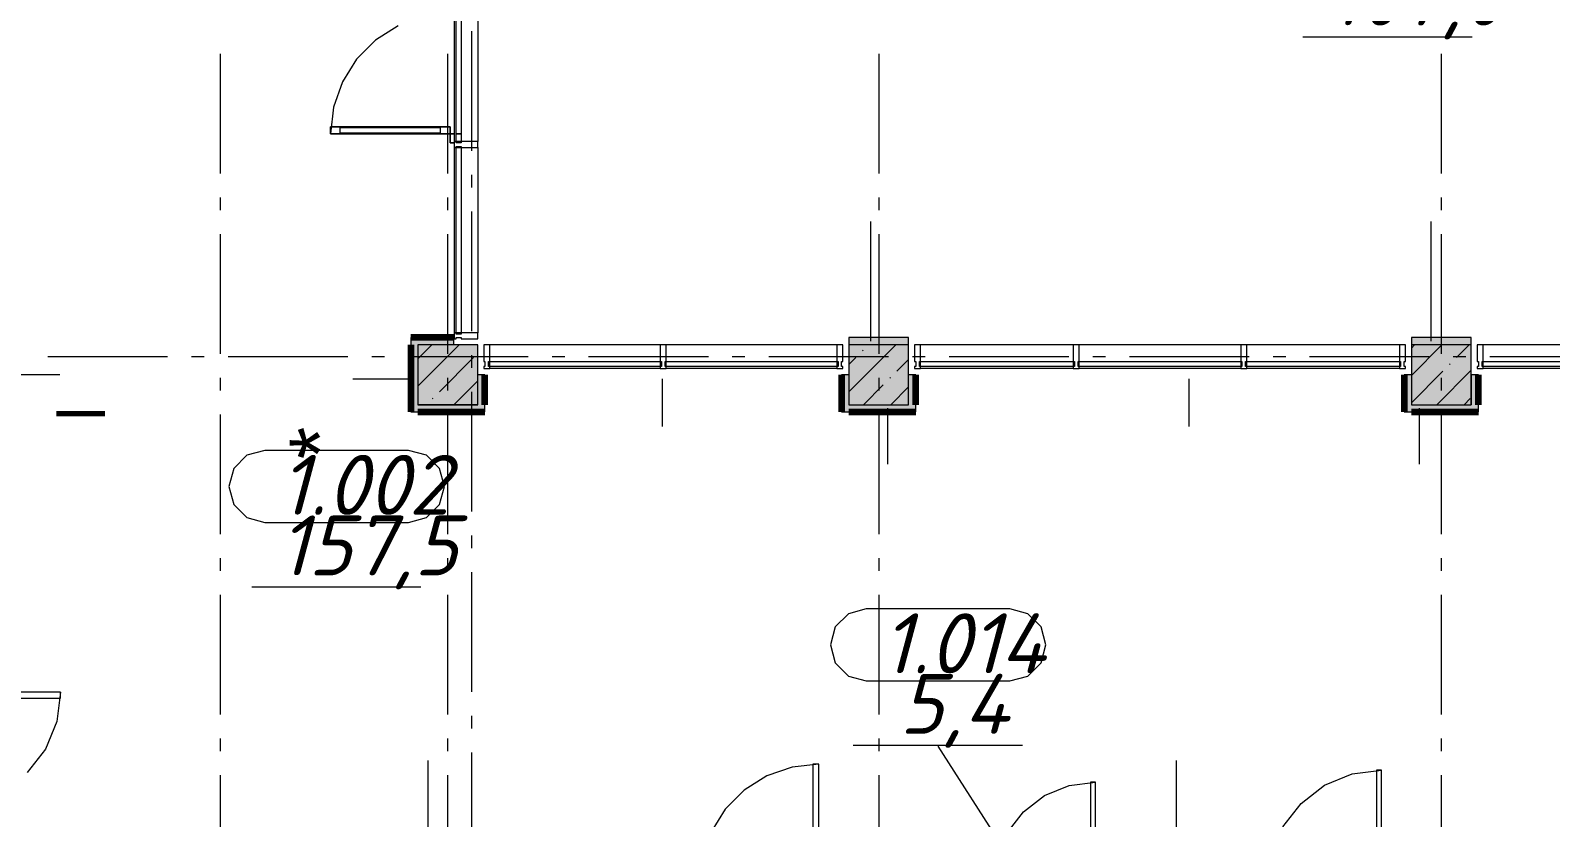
# Model space of a CAD drawing. Header units: millimetres. Extents: x -537608 to 253996, y -217170 to 186033.
# Drawn here: x -359614 to -346913, y -146347 to -139775 of the extents above; entities that cross this region are included whole.
import ezdxf

# ---------------------------------------------------------------- set-up
doc = ezdxf.new("R2010")
doc.units = ezdxf.units.MM
doc.layers.add('16) Лак 1.6м', color=160, linetype='Continuous', lineweight=90)
doc.layers.add('PDF _Геометрия', color=7, linetype='Continuous')
doc.layers.add('PDF _Текст', color=7, linetype='Continuous')
doc.layers.add('PDF _Сплошная заливка', color=7, linetype='Continuous', true_color=0xffffff)
doc.styles.add('PDF GOST-Common', font='arial.ttf')
doc.styles.add('PDF ISOCPEUR Italic', font='isocpeui.ttf')

msp = doc.modelspace()

# ---------------------------------------------------------------- hatches: boundary and pattern name
at = {"layer": 'PDF _Сплошная заливка', "true_color": 0x56bc34, "transparency": 33554559}
for points in [[(-356376.2016, -142399.8043), (-356375.3319, -142399.6299), (-356076.2003, -142399.6299), (-356076.2003, -142339.8036), (-356436.2002, -142339.8036), (-356436.2002, -142399.8043)], [(-355876.1995, -142899.8044), (-355816.2009, -142899.63), (-355816.2009, -142649.8032), (-355876.1995, -142649.8032), (-355876.1995, -142899.63)], [(-352276.2007, -142959.6307), (-352216.2022, -142959.6307), (-352216.2022, -142899.63), (-352776.1943, -142899.63), (-352776.1943, -142959.6307)], [(-347576.1972, -142959.6307), (-347515.7681, -142959.6307), (-347515.7681, -142899.63), (-348076.1994, -142899.63), (-348076.1994, -142959.6307)]]:
    msp.add_hatch(color=85, dxfattribs=at).paths.add_polyline_path(points)
at = {"layer": 'PDF _Сплошная заливка', "transparency": 33554559}
for points in [[(-356376.2016, -142899.63), (-355876.1995, -142899.63), (-355876.1995, -142399.6299), (-356376.2016, -142399.6299), (-356376.2016, -142569.2354)], [(-352776.1943, -142899.63), (-352276.2007, -142899.63), (-352276.2007, -142399.6299), (-352776.1943, -142399.6299), (-352776.1943, -142569.2354)], [(-348076.1994, -142899.63), (-347576.1972, -142899.63), (-347576.1972, -142399.6299), (-348076.1994, -142399.6299), (-348076.1994, -142569.2354)]]:
    msp.add_hatch(color=256, dxfattribs=at).paths.add_polyline_path(points)

# ---------------------------------------------------------------- linework, layer by layer
at = {"layer": '16) Лак 1.6м'}
for p, q in [((-356076.2003, -142339.8036), (-356436.2002, -142339.8036)), ((-356436.2002, -142399.8043), (-356436.2002, -142959.8051)), ((-355816.2009, -142899.8044), (-355816.2009, -142649.8032)), ((-352836.2015, -142649.8032), (-352836.2015, -142959.6307)), ((-352216.2022, -142899.63), (-352216.2022, -142649.8032)), ((-348136.1979, -142649.8032), (-348136.1979, -142959.6307)), ((-347515.7681, -142899.63), (-347515.7681, -142649.631)), ((-356376.2016, -142959.8051), (-355816.2009, -142959.8051)), ((-352776.1943, -142959.6307), (-352216.2022, -142959.6307)), ((-348076.1994, -142959.6307), (-347515.7681, -142959.6307))]:
    msp.add_line(p, q, dxfattribs=at)
at = {"layer": 'PDF _Геометрия', "lineweight": 9}
for p, q in [((-356073.2034, -138953.6299), (-356073.2034, -140703.629)), ((-356056.2037, -140703.629), (-356056.2037, -138953.6299)), ((-356016.2018, -138953.6299), (-356016.2018, -140703.629)), ((-355876.1995, -138953.6299), (-355876.1995, -140703.629)), ((-356540.0846, -139737.6607), (-356729.691, -139856.7987)), ((-356729.691, -139856.7987), (-356888.0279, -140015.14)), ((-356888.0279, -140015.14), (-357007.1724, -140204.7464)), ((-357007.1724, -140204.7464), (-357081.1307, -140416.1084)), ((-357081.1307, -140416.1084), (-357106.1997, -140638.6292)), ((-357106.1997, -140638.6292), (-357106.1997, -140578.6285)), ((-357106.1997, -140578.6285), (-356106.2039, -140578.6285)), ((-356106.2039, -140578.6285), (-357106.1997, -140578.6285)), ((-357106.1997, -140578.6285), (-357106.1997, -140638.6292)), ((-357026.1959, -140638.6292), (-357026.1959, -140578.6285)), ((-357026.1959, -140584.6288), (-356186.1991, -140584.6288)), ((-356186.1991, -140638.6292), (-356186.1991, -140578.6285)), ((-356106.2039, -140578.6285), (-356106.2039, -140638.6292)), ((-356106.2039, -140638.6292), (-356106.2039, -140578.6285)), ((-357106.1997, -140638.6292), (-356106.2039, -140638.6292)), ((-356106.2039, -140638.6292), (-357106.1997, -140638.6292)), ((-357106.1997, -140638.6292), (-356106.2039, -140638.6292)), ((-357026.1959, -140628.6287), (-356186.1991, -140628.6287)), ((-356106.2039, -140638.6292), (-356106.2039, -140713.6295)), ((-356106.2039, -140713.6295), (-356106.2039, -140638.6292)), ((-356106.2039, -140638.6292), (-356073.2034, -140638.6292)), ((-356073.2034, -140638.6292), (-356106.2039, -140638.6292)), ((-356106.2039, -140713.6295), (-356073.2034, -140713.6295)), ((-356073.2034, -140713.6295), (-356106.2039, -140713.6295)), ((-356056.2037, -140703.629), (-356073.2034, -140703.629)), ((-356073.2034, -140703.629), (-356073.2034, -140753.6292)), ((-356056.2037, -140638.6292), (-356016.2018, -140638.6292)), ((-356016.2018, -140638.6292), (-356056.2037, -140638.6292)), ((-356016.2018, -140703.629), (-356056.2037, -140703.629)), ((-356056.2037, -140713.6295), (-356056.2037, -140703.629)), ((-356016.2018, -140713.6295), (-356056.2037, -140713.6295)), ((-355876.1995, -140703.629), (-356016.2018, -140703.629)), ((-356016.2018, -140703.629), (-356016.2018, -140713.6295)), ((-355876.1995, -140753.6292), (-355876.1995, -140703.629)), ((-356073.2034, -140753.6292), (-356056.2037, -140753.6292)), ((-356073.2034, -140753.6292), (-356073.2034, -142299.8038)), ((-356056.2037, -140753.6292), (-356056.2037, -140743.6288)), ((-356056.2037, -140743.6288), (-356016.2018, -140743.6288)), ((-356056.2037, -142299.8038), (-356056.2037, -140753.6292)), ((-356056.2037, -140753.6292), (-356016.2018, -140753.6292)), ((-356016.2018, -140743.6288), (-356016.2018, -140753.6292)), ((-356016.2018, -140753.6292), (-355876.1995, -140753.6292)), ((-356016.2018, -140753.6292), (-356016.2018, -142299.8038)), ((-355876.1995, -140753.6292), (-355876.1995, -142299.8038)), ((-352591.9531, -142369.6306), (-352591.9531, -141369.6305)), ((-347909.9654, -142369.6306), (-347909.9654, -141369.6305)), ((-356436.2002, -142339.8036), (-356436.2002, -142399.8043)), ((-356076.2003, -142399.6299), (-356076.2003, -142339.8036)), ((-356056.2037, -142299.8038), (-356073.2034, -142299.8038)), ((-356073.2034, -142299.8038), (-356073.2034, -142349.8041)), ((-356073.2034, -142349.8041), (-356056.2037, -142349.8041)), ((-356016.2018, -142299.8038), (-356056.2037, -142299.8038)), ((-356056.2037, -142309.8044), (-356056.2037, -142299.8038)), ((-356016.2018, -142309.8044), (-356056.2037, -142309.8044)), ((-356056.2037, -142349.8041), (-356056.2037, -142339.8036)), ((-356056.2037, -142339.8036), (-356016.2018, -142339.8036)), ((-355876.1995, -142299.8038), (-356016.2018, -142299.8038)), ((-356016.2018, -142299.8038), (-356016.2018, -142309.8044)), ((-356016.2018, -142339.8036), (-356016.2018, -142349.8041)), ((-356016.2018, -142349.8041), (-355876.1995, -142349.8041)), ((-355876.1995, -142349.8041), (-355876.1995, -142299.8038)), ((-352276.2007, -142339.6293), (-352776.1943, -142339.6293)), ((-352776.1943, -142339.6293), (-352776.1943, -142399.6299)), ((-352276.2007, -142399.6299), (-352276.2007, -142339.6293)), ((-347576.1972, -142339.6293), (-348076.1994, -142339.6293)), ((-348076.1994, -142339.6293), (-348076.1994, -142399.6299)), ((-347576.1972, -142399.6299), (-347576.1972, -142339.6293)), ((-356376.2016, -142743.6527), (-356032.1767, -142399.6299)), ((-356376.2016, -142515.5536), (-356260.278, -142399.6299)), ((-355876.1995, -142399.6299), (-356376.2016, -142399.6299)), ((-356376.2016, -142399.6299), (-356376.2016, -142899.63)), ((-355876.1995, -142899.63), (-355876.1995, -142399.6299)), ((-355776.199, -142399.6299), (-355826.1993, -142399.6299)), ((-355826.1993, -142399.6299), (-355826.1993, -142539.6301)), ((-354351.2013, -142399.6299), (-355776.199, -142399.6299)), ((-355776.199, -142539.6301), (-355776.199, -142399.6299)), ((-354301.2011, -142399.6299), (-354351.2013, -142399.6299)), ((-354351.2013, -142399.6299), (-354351.2013, -142539.6301)), ((-352876.1948, -142399.6299), (-354301.2011, -142399.6299)), ((-354301.2011, -142539.6301), (-354301.2011, -142399.6299)), ((-352826.1946, -142399.6299), (-352876.1948, -142399.6299)), ((-352876.1948, -142399.6299), (-352876.1948, -142539.6301)), ((-352826.1946, -142539.6301), (-352826.1946, -142399.6299)), ((-352776.1943, -142793.2288), (-352382.5998, -142399.6299)), ((-352276.2007, -142399.6299), (-352776.1943, -142399.6299)), ((-352776.1943, -142399.6299), (-352776.1943, -142899.63)), ((-352660.5376, -142449.4643), (-352655.7925, -142444.7236)), ((-352276.2007, -142899.63), (-352276.2007, -142399.6299)), ((-352176.2003, -142399.6299), (-352226.2005, -142399.6299)), ((-352226.2005, -142399.6299), (-352226.2005, -142539.6301)), ((-350901.1947, -142399.6299), (-352176.2003, -142399.6299)), ((-352176.2003, -142539.6301), (-352176.2003, -142399.6299)), ((-350851.1944, -142399.6299), (-350901.1947, -142399.6299)), ((-350901.1947, -142399.6299), (-350901.1947, -142539.6301)), ((-349501.1971, -142399.6299), (-350851.1944, -142399.6299)), ((-350851.1944, -142539.6301), (-350851.1944, -142399.6299)), ((-349451.1969, -142399.6299), (-349501.1971, -142399.6299)), ((-349501.1971, -142399.6299), (-349501.1971, -142539.6301)), ((-348176.1998, -142399.6299), (-349451.1969, -142399.6299)), ((-349451.1969, -142539.6301), (-349451.1969, -142399.6299)), ((-348126.1996, -142399.6299), (-348176.1998, -142399.6299)), ((-348176.1998, -142399.6299), (-348176.1998, -142539.6301)), ((-348126.1996, -142539.6301), (-348126.1996, -142399.6299)), ((-348076.1994, -142655.1986), (-347820.6264, -142399.6299)), ((-348076.1994, -142427.0995), (-348048.7277, -142399.6299)), ((-347576.1972, -142399.6299), (-348076.1994, -142399.6299)), ((-348076.1994, -142399.6299), (-348076.1994, -142899.63)), ((-347699.3892, -142506.4896), (-347592.5338, -142399.6299)), ((-347576.1972, -142899.63), (-347576.1972, -142399.6299)), ((-347475.7661, -142399.6299), (-347525.7664, -142399.6299)), ((-347525.7664, -142399.6299), (-347525.7664, -142539.6301)), ((-346670.3371, -142399.6299), (-347475.7661, -142399.6299)), ((-347475.7661, -142539.6301), (-347475.7661, -142399.6299)), ((-356196.0596, -142791.6141), (-355910.9396, -142506.4896)), ((-355826.1993, -142539.6301), (-355816.2009, -142539.6301)), ((-355816.2009, -142579.6299), (-355826.1993, -142579.6299)), ((-355826.1993, -142579.6299), (-355826.1993, -142596.6296)), ((-355826.1993, -142596.6296), (-355776.199, -142596.6296)), ((-355816.2009, -142539.6301), (-355816.2009, -142579.6299)), ((-355786.1973, -142579.6299), (-355786.1973, -142539.6301)), ((-355786.1973, -142539.6301), (-355776.199, -142539.6301)), ((-355776.199, -142579.6299), (-355786.1973, -142579.6299)), ((-355776.199, -142579.6299), (-355776.199, -142539.6301)), ((-355776.199, -142539.6301), (-354351.2013, -142539.6301)), ((-354351.2013, -142579.6299), (-355776.199, -142579.6299)), ((-355776.199, -142596.6296), (-355776.199, -142579.6299)), ((-354351.2013, -142596.6296), (-355776.199, -142596.6296)), ((-354351.2013, -142539.6301), (-354341.203, -142539.6301)), ((-354351.2013, -142539.6301), (-354351.2013, -142579.6299)), ((-354341.203, -142579.6299), (-354351.2013, -142579.6299)), ((-354351.2013, -142579.6299), (-354351.2013, -142596.6296)), ((-354351.2013, -142596.6296), (-354301.2011, -142596.6296)), ((-354341.203, -142539.6301), (-354341.203, -142579.6299)), ((-354311.1994, -142579.6299), (-354311.1994, -142539.6301)), ((-354311.1994, -142539.6301), (-354301.2011, -142539.6301)), ((-354301.2011, -142579.6299), (-354311.1994, -142579.6299)), ((-354301.2011, -142579.6299), (-354301.2011, -142539.6301)), ((-354301.2011, -142539.6301), (-352876.1948, -142539.6301)), ((-352876.1948, -142579.6299), (-354301.2011, -142579.6299)), ((-354301.2011, -142596.6296), (-354301.2011, -142579.6299)), ((-352876.1948, -142596.6296), (-354301.2011, -142596.6296)), ((-352876.1948, -142539.6301), (-352876.1948, -142579.6299)), ((-352876.1948, -142539.6301), (-352866.1964, -142539.6301)), ((-352866.1964, -142579.6299), (-352876.1948, -142579.6299)), ((-352876.1948, -142579.6299), (-352876.1948, -142596.6296)), ((-352876.1948, -142596.6296), (-352826.1946, -142596.6296)), ((-352866.1964, -142539.6301), (-352866.1964, -142579.6299)), ((-352836.2015, -142579.6299), (-352836.2015, -142539.6301)), ((-352836.2015, -142539.6301), (-352826.1946, -142539.6301)), ((-352826.1946, -142579.6299), (-352836.2015, -142579.6299)), ((-352826.1946, -142596.6296), (-352826.1946, -142579.6299)), ((-352776.1943, -142565.1297), (-352717.5565, -142506.4896)), ((-352375.4089, -142620.5403), (-352276.2007, -142521.3257)), ((-352226.2005, -142539.6301), (-352216.2022, -142539.6301)), ((-352216.2022, -142579.6299), (-352226.2005, -142579.6299)), ((-352226.2005, -142579.6299), (-352226.2005, -142596.6296)), ((-352226.2005, -142596.6296), (-352176.2003, -142596.6296)), ((-352216.2022, -142539.6301), (-352216.2022, -142579.6299)), ((-352186.1986, -142579.6299), (-352186.1986, -142539.6301)), ((-352186.1986, -142539.6301), (-352176.2003, -142539.6301)), ((-352176.2003, -142579.6299), (-352186.1986, -142579.6299)), ((-352176.2003, -142579.6299), (-352176.2003, -142539.6301)), ((-352176.2003, -142539.6301), (-350901.1947, -142539.6301)), ((-350901.1947, -142579.6299), (-352176.2003, -142579.6299)), ((-352176.2003, -142596.6296), (-352176.2003, -142579.6299)), ((-350901.1947, -142596.6296), (-352176.2003, -142596.6296)), ((-350901.1947, -142539.6301), (-350891.1963, -142539.6301)), ((-350901.1947, -142539.6301), (-350901.1947, -142579.6299)), ((-350891.1963, -142579.6299), (-350901.1947, -142579.6299)), ((-350901.1947, -142579.6299), (-350901.1947, -142596.6296)), ((-350901.1947, -142596.6296), (-350851.1944, -142596.6296)), ((-350891.1963, -142539.6301), (-350891.1963, -142579.6299)), ((-350861.2014, -142579.6299), (-350861.2014, -142539.6301)), ((-350861.2014, -142539.6301), (-350851.1944, -142539.6301)), ((-350851.1944, -142579.6299), (-350861.2014, -142579.6299)), ((-350851.1944, -142579.6299), (-350851.1944, -142539.6301)), ((-350851.1944, -142539.6301), (-349501.1971, -142539.6301)), ((-349501.1971, -142579.6299), (-350851.1944, -142579.6299)), ((-350851.1944, -142596.6296), (-350851.1944, -142579.6299)), ((-349501.1971, -142596.6296), (-350851.1944, -142596.6296)), ((-349501.1971, -142539.6301), (-349501.1971, -142579.6299)), ((-349501.1971, -142539.6301), (-349491.1988, -142539.6301)), ((-349491.1988, -142579.6299), (-349501.1971, -142579.6299)), ((-349501.1971, -142579.6299), (-349501.1971, -142596.6296)), ((-349501.1971, -142596.6296), (-349451.1969, -142596.6296)), ((-349491.1988, -142539.6301), (-349491.1988, -142579.6299)), ((-349461.1952, -142579.6299), (-349461.1952, -142539.6301)), ((-349461.1952, -142539.6301), (-349451.1969, -142539.6301)), ((-349451.1969, -142579.6299), (-349461.1952, -142579.6299)), ((-349451.1969, -142579.6299), (-349451.1969, -142539.6301)), ((-349451.1969, -142539.6301), (-348176.1998, -142539.6301)), ((-348176.1998, -142579.6299), (-349451.1969, -142579.6299)), ((-349451.1969, -142596.6296), (-349451.1969, -142579.6299)), ((-348176.1998, -142596.6296), (-349451.1969, -142596.6296)), ((-348176.1998, -142539.6301), (-348176.1998, -142579.6299)), ((-348176.1998, -142539.6301), (-348166.1929, -142539.6301)), ((-348166.1929, -142579.6299), (-348176.1998, -142579.6299)), ((-348176.1998, -142579.6299), (-348176.1998, -142596.6296)), ((-348176.1998, -142596.6296), (-348126.1996, -142596.6296)), ((-348166.1929, -142539.6301), (-348166.1929, -142579.6299)), ((-348136.1979, -142579.6299), (-348136.1979, -142539.6301)), ((-348136.1979, -142539.6301), (-348126.1996, -142539.6301)), ((-348126.1996, -142579.6299), (-348136.1979, -142579.6299)), ((-348126.1996, -142596.6296), (-348126.1996, -142579.6299)), ((-348076.1994, -142883.2976), (-347813.4356, -142620.5403)), ((-347864.4348, -142899.63), (-347576.1972, -142611.3946)), ((-347756.4167, -142563.5149), (-347751.6716, -142558.772)), ((-347525.7664, -142539.6301), (-347515.7681, -142539.6301)), ((-347515.7681, -142579.6299), (-347525.7664, -142579.6299)), ((-347525.7664, -142579.6299), (-347525.7664, -142596.6296)), ((-347525.7664, -142596.6296), (-347475.7661, -142596.6296)), ((-347515.7681, -142539.6301), (-347515.7681, -142579.6299)), ((-347485.7645, -142579.6299), (-347485.7645, -142539.6301)), ((-347485.7645, -142539.6301), (-347475.7661, -142539.6301)), ((-347475.7661, -142579.6299), (-347485.7645, -142579.6299)), ((-347475.7661, -142579.6299), (-347475.7661, -142539.6301)), ((-347475.7661, -142539.6301), (-346670.3371, -142539.6301)), ((-346670.3371, -142579.6299), (-347475.7661, -142579.6299)), ((-347475.7661, -142596.6296), (-347475.7661, -142579.6299)), ((-346670.3371, -142596.6296), (-347475.7661, -142596.6296)), ((-359368.4729, -142649.9776), (-360088.4727, -142649.9776)), ((-356406.1966, -142687.1118), (-356920.7787, -142687.1118)), ((-356075.985, -142899.63), (-355876.1995, -142699.8487)), ((-355816.2009, -142649.8032), (-355876.1995, -142649.8032)), ((-354334.5461, -142682.9695), (-354334.5461, -143082.9691)), ((-352776.1943, -142649.8032), (-352836.2015, -142649.8032)), ((-352654.5007, -142899.63), (-352489.4638, -142734.5888)), ((-352432.4364, -142677.5634), (-352427.6913, -142672.8226)), ((-352426.3994, -142899.63), (-352276.2007, -142749.4248)), ((-352216.2022, -142649.8032), (-352276.2007, -142649.8032)), ((-349934.5438, -142682.9695), (-349934.5438, -143082.9691)), ((-348076.1994, -142649.8032), (-348136.1979, -142649.8032)), ((-347515.7681, -142649.631), (-347575.7666, -142649.631)), ((-347575.7666, -142649.631), (-347575.7666, -142899.63)), ((-356253.0871, -142848.6372), (-356248.342, -142843.8964)), ((-347636.3335, -142899.63), (-347585.3429, -142848.6372)), ((-356436.2002, -142959.8051), (-356376.2016, -142959.8051)), ((-356376.2016, -142899.63), (-355876.1995, -142899.63)), ((-355876.1995, -142899.8044), (-356376.2016, -142899.8044)), ((-355816.2009, -142959.8051), (-355816.2009, -142899.8044)), ((-352836.2015, -142959.6307), (-352776.1943, -142959.6307)), ((-352776.1943, -142899.63), (-352276.2007, -142899.63)), ((-352453.0531, -142929.6314), (-352453.0531, -143395.7805)), ((-352216.2022, -142959.6307), (-352216.2022, -142899.63)), ((-348136.1979, -142959.6307), (-348076.1994, -142959.6307)), ((-348076.1994, -142899.63), (-347576.1972, -142899.63)), ((-348010.2501, -142929.6314), (-348010.2501, -143395.7805)), ((-347515.7681, -142959.6307), (-347515.7681, -142899.63)), ((-359361.2046, -145299.632), (-360311.2001, -145299.632)), ((-360311.2001, -145349.6322), (-359361.2046, -145349.6322)), ((-359361.2046, -145299.632), (-359393.5678, -145545.5102)), ((-359361.2046, -145349.6322), (-359361.2046, -145299.632)), ((-359393.5678, -145545.5102), (-359488.4786, -145774.632)), ((-359488.4786, -145774.632), (-359639.4524, -145971.384)), ((-356289.7046, -146869.6311), (-356289.7046, -145869.6311)), ((-353248.7162, -145924.7036), (-353460.0847, -145998.6619)), ((-353026.1955, -145899.6325), (-353248.7162, -145924.7036)), ((-353026.1955, -145899.6325), (-353076.1957, -145899.6325)), ((-353076.1957, -145899.6325), (-353076.1957, -146899.6326)), ((-353026.1955, -146899.6326), (-353026.1955, -145899.6325)), ((-350037.1364, -146869.6311), (-350037.1364, -145869.6311)), ((-353460.0847, -145998.6619), (-353649.6911, -146117.8)), ((-350936.1931, -146078.5947), (-350716.1956, -146049.631)), ((-350716.1956, -146049.631), (-350756.1975, -146049.631)), ((-350756.1975, -146049.631), (-350756.1975, -146899.6326)), ((-350716.1956, -146899.6326), (-350716.1956, -146049.631)), ((-348801.194, -146076.9068), (-348572.0765, -145982.0024)), ((-348572.0765, -145982.0024), (-348326.2005, -145949.6306)), ((-348326.2005, -145949.6306), (-348366.1938, -145949.6306)), ((-348366.1938, -145949.6306), (-348366.1938, -146899.6326)), ((-348326.2005, -146899.6326), (-348326.2005, -145949.6306)), ((-353649.6911, -146117.8), (-353808.0281, -146276.1412)), ((-351317.2403, -146298.5901), (-351141.1974, -146163.5094)), ((-351141.1974, -146163.5094), (-350936.1931, -146078.5947)), ((-348997.9482, -146227.8806), (-348801.194, -146076.9068)), ((-353808.0281, -146276.1412), (-353927.164, -146465.7476)), ((-351452.3166, -146474.6307), (-351317.2403, -146298.5901)), ((-349148.922, -146424.6326), (-348997.9482, -146227.8806))]:
    msp.add_line(p, q, dxfattribs=at)
at = {"layer": 'PDF _Геометрия', "color": 253, "lineweight": 9, "true_color": 0xaaaaaa}
for p, q in [((-355926.1997, -140780.0525), (-355926.1997, -139780.0524)), ((-348981.8097, -139828.8706), (-347568.903, -139828.8706)), ((-358026.2004, -140969.9625), (-358026.2004, -139969.9623)), ((-356126.2006, -140969.9625), (-356126.2006, -139969.9623)), ((-352526.2018, -139969.9623), (-352526.2018, -140969.9625)), ((-347826.1983, -139969.9623), (-347826.1983, -140969.9625)), ((-355926.1997, -141085.8861), (-355926.1997, -140980.0534)), ((-358026.2004, -141275.7961), (-358026.2004, -141169.9612)), ((-356126.2006, -141275.7961), (-356126.2006, -141169.9612)), ((-352526.2018, -141169.9612), (-352526.2018, -141275.7961)), ((-347826.1983, -141169.9612), (-347826.1983, -141275.7961)), ((-355926.1997, -142285.8872), (-355926.1997, -141285.887)), ((-358026.2004, -142475.795), (-358026.2004, -141475.7949)), ((-356126.2006, -142475.795), (-356126.2006, -141475.7949)), ((-352526.2018, -141475.7949), (-352526.2018, -142475.795)), ((-347826.1983, -141475.7949), (-347826.1983, -142475.795)), ((-358467.1341, -142499.6303), (-359467.1299, -142499.6303)), ((-358161.294, -142499.6303), (-358267.1332, -142499.6303)), ((-356961.2972, -142499.6303), (-357961.2931, -142499.6303)), ((-356655.4657, -142499.6303), (-356761.2963, -142499.6303)), ((-355455.4604, -142499.6303), (-356455.4648, -142499.6303)), ((-355926.1997, -142591.7208), (-355926.1997, -142485.8859)), ((-355149.6289, -142499.6303), (-355255.4596, -142499.6303)), ((-353949.6322, -142499.6303), (-354949.628, -142499.6303)), ((-353643.7921, -142499.6303), (-353749.6313, -142499.6303)), ((-352443.7954, -142499.6303), (-353443.7912, -142499.6303)), ((-352137.9639, -142499.6303), (-352243.7945, -142499.6303)), ((-350937.9585, -142499.6303), (-351937.963, -142499.6303)), ((-350632.127, -142499.6303), (-350737.9576, -142499.6303)), ((-349432.1303, -142499.6303), (-350432.1261, -142499.6303)), ((-349126.2901, -142499.6303), (-349232.1294, -142499.6303)), ((-347926.2935, -142499.6303), (-348926.2979, -142499.6303)), ((-347620.462, -142499.6303), (-347726.2926, -142499.6303)), ((-346420.4566, -142499.6303), (-347420.4611, -142499.6303)), ((-358026.2004, -142781.6287), (-358026.2004, -142675.7959)), ((-356126.2006, -142781.6287), (-356126.2006, -142675.7959)), ((-352526.2018, -142675.7959), (-352526.2018, -142781.6287)), ((-347826.1983, -142675.7959), (-347826.1983, -142781.6287)), ((-355926.1997, -143791.7197), (-355926.1997, -142791.7196)), ((-358026.2004, -143981.6297), (-358026.2004, -142981.6296)), ((-356126.2006, -143981.6297), (-356126.2006, -142981.6296)), ((-352526.2018, -142981.6296), (-352526.2018, -143981.6297)), ((-347826.1983, -142981.6296), (-347826.1983, -143981.6297)), ((-357805.3589, -143322.1538), (-357915.1681, -143431.961)), ((-357655.3582, -143281.9625), (-357805.3589, -143322.1538)), ((-356455.3529, -143281.9625), (-357655.3582, -143281.9625)), ((-356305.3609, -143322.1538), (-356455.3529, -143281.9625)), ((-356195.5515, -143431.961), (-356305.3609, -143322.1538)), ((-357915.1681, -143431.961), (-357955.3596, -143581.9616)), ((-356155.3602, -143581.9616), (-356195.5515, -143431.961)), ((-357955.3596, -143581.9616), (-357915.1681, -143731.9622)), ((-356195.5515, -143731.9622), (-356155.3602, -143581.9616)), ((-357915.1681, -143731.9622), (-357805.3589, -143841.7694)), ((-356305.3609, -143841.7694), (-356195.5515, -143731.9622)), ((-357805.3589, -143841.7694), (-357655.3582, -143881.9608)), ((-357655.3582, -143881.9608), (-356455.3529, -143881.9608)), ((-356455.3529, -143881.9608), (-356305.3609, -143841.7694)), ((-355926.1997, -144097.5534), (-355926.1997, -143991.7206)), ((-358026.2004, -144287.4634), (-358026.2004, -144181.6305)), ((-356126.2006, -144287.4634), (-356126.2006, -144181.6305)), ((-352526.2018, -144181.6305), (-352526.2018, -144287.4634)), ((-347826.1983, -144181.6305), (-347826.1983, -144287.4634)), ((-355926.1997, -145297.5543), (-355926.1997, -144297.5543)), ((-358026.2004, -145487.4643), (-358026.2004, -144487.4643)), ((-357764.3924, -144419.9971), (-356351.4857, -144419.9971)), ((-356126.2006, -145487.4643), (-356126.2006, -144487.4643)), ((-352526.2018, -144487.4643), (-352526.2018, -145487.4643)), ((-347826.1983, -144487.4643), (-347826.1983, -145487.4643)), ((-352779.8888, -144645.0606), (-352889.6895, -144754.8677)), ((-352629.8882, -144604.8691), (-352779.8888, -144645.0606)), ((-351429.8828, -144604.8691), (-352629.8882, -144604.8691)), ((-351279.8822, -144645.0606), (-351429.8828, -144604.8691)), ((-351170.0729, -144754.8677), (-351279.8822, -144645.0606)), ((-352889.6895, -144754.8677), (-352929.8809, -144904.8683)), ((-351129.8815, -144904.8683), (-351170.0729, -144754.8677)), ((-352929.8809, -144904.8683), (-352889.6895, -145054.869)), ((-351170.0729, -145054.869), (-351129.8815, -144904.8683)), ((-352889.6895, -145054.869), (-352779.8888, -145164.6762)), ((-352779.8888, -145164.6762), (-352629.8882, -145204.8697)), ((-351429.8828, -145204.8697), (-351279.8822, -145164.6762)), ((-351279.8822, -145164.6762), (-351170.0729, -145054.869)), ((-352629.8882, -145204.8697), (-351429.8828, -145204.8697)), ((-355926.1997, -145603.3881), (-355926.1997, -145497.5552)), ((-358026.2004, -145793.298), (-358026.2004, -145687.4631)), ((-356126.2006, -145793.298), (-356126.2006, -145687.4631)), ((-355926.1997, -146803.3891), (-355926.1997, -145803.3889)), ((-352738.9224, -145742.9038), (-351326.0071, -145742.9038)), ((-352526.2018, -145687.4631), (-352526.2018, -145793.298)), ((-350813.3541, -147650.2796), (-352029.8855, -145750.3143)), ((-347826.1983, -145687.4631), (-347826.1983, -145793.298)), ((-358026.2004, -146993.2969), (-358026.2004, -145993.2967)), ((-356126.2006, -146993.2969), (-356126.2006, -145993.2967)), ((-352526.2018, -145993.2967), (-352526.2018, -146993.2969)), ((-347826.1983, -145993.2967), (-347826.1983, -146993.2969))]:
    msp.add_line(p, q, dxfattribs=at)
at = {"layer": 'PDF _Сплошная заливка', "color": 85, "lineweight": 35, "true_color": 0x56bc34, "transparency": 33554559}
for points in [[(-352276.2007, -142399.6299), (-352276.2007, -142339.6293), (-352776.1943, -142399.6299), (-352776.1943, -142339.6293)], [(-347576.1972, -142399.6299), (-347576.1972, -142339.6293), (-348076.1994, -142399.6299), (-348076.1994, -142339.6293)], [(-356376.2016, -142959.8051), (-356376.2016, -142399.8043), (-356436.2002, -142959.8051), (-356436.2002, -142399.8043)], [(-352776.1943, -142959.6307), (-352776.1943, -142649.8032), (-352836.2015, -142959.6307), (-352836.2015, -142649.8032)], [(-352216.2022, -142899.63), (-352216.2022, -142649.8032), (-352276.2007, -142899.63), (-352276.2007, -142649.8032)], [(-348076.1994, -142959.6307), (-348076.1994, -142649.8032), (-348136.1979, -142959.6307), (-348136.1979, -142649.8032)], [(-347515.7681, -142899.63), (-347515.7681, -142649.631), (-347575.7666, -142899.63), (-347575.7666, -142649.631)], [(-356376.2016, -142959.8051), (-355816.2009, -142959.8051), (-356376.2016, -142899.8044), (-355816.2009, -142899.8044)]]:
    msp.add_solid(points, dxfattribs=at)

# ---------------------------------------------------------------- texts
at = {"layer": 'PDF _Текст', "char_height": 500, "attachment_point": 4}
for s, insert, style in [('107,0', (-348761.106, -139541.4942), 'PDF ISOCPEUR Italic'), ('_', (-359385.9377, -142674.9551), 'PDF GOST-Common'), ('1.002', (-357536.6873, -143568.6736), 'PDF ISOCPEUR Italic'), ('157,5', (-357543.6887, -144132.6229), 'PDF ISOCPEUR Italic'), ('1.014', (-352504.2159, -144891.5825), 'PDF ISOCPEUR Italic'), ('5,4', (-352352.2173, -145455.5274), 'PDF ISOCPEUR Italic')]:
    msp.add_mtext(s, dxfattribs=dict(at, insert=insert, style=style))
at = {"layer": 'PDF _Текст', "insert": (-357197.6615, -143355.1134), "char_height": 500, "attachment_point": 4, "rotation": 90, "style": 'PDF GOST-Common'}
msp.add_mtext('*', dxfattribs=at)

doc.saveas('drawing.dxf')
